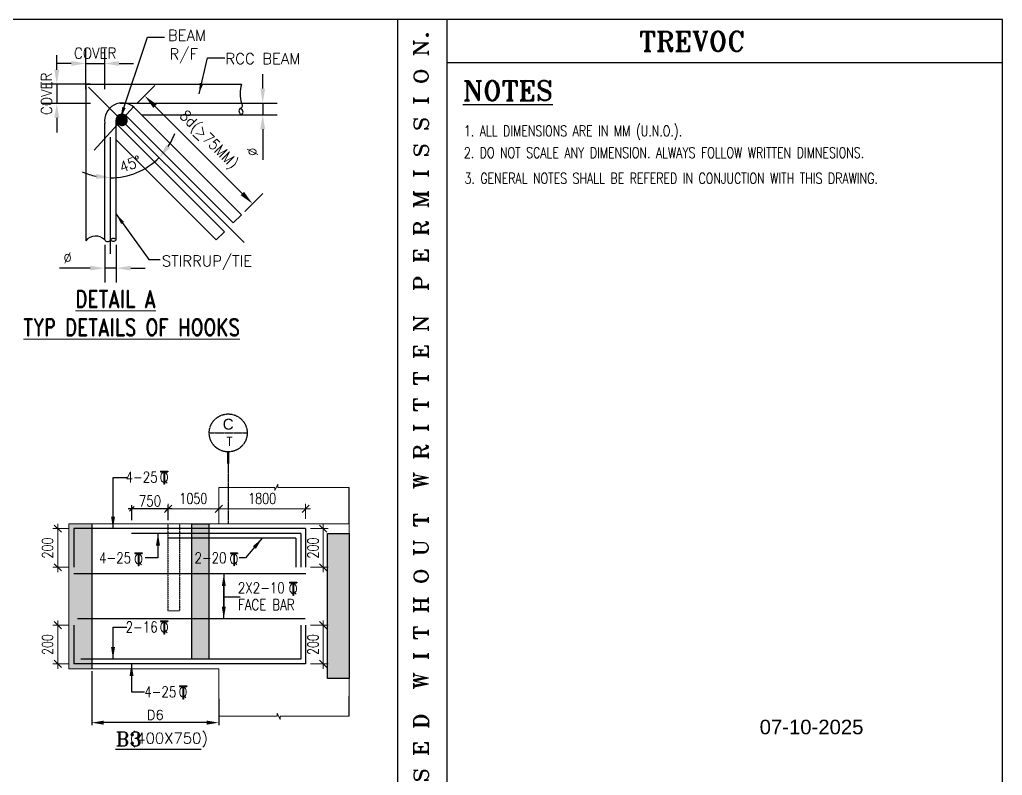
# Model space of a CAD drawing. Header units: millimetres. Extents: x 2061841 to 105821645, y -77612 to 48520811.
# Drawn here: x 2910842 to 2931199, y 43650 to 59297 of the extents above; entities that cross this region are included whole.
import ezdxf
from ezdxf.enums import TextEntityAlignment as Align

# ---------------------------------------------------------------- set-up
doc = ezdxf.new("R2010")
doc.units = ezdxf.units.MM
doc.header["$LTSCALE"] = 10
doc.header["$MEASUREMENT"] = 0
for name, pattern in [('$0$HIDDEN', [0.375, 0.25, -0.125]), ('AUDIT_I_161129175419-4', [0]), ('AUDIT_I_161129175419-5', [0]), ('BASEMENT COLUMN SETTING OUT-PART 2_R4$0$CENTER', [2, 1.25, -0.25, 0.25, -0.25]), ('CENTER', [2, 1.25, -0.25, 0.25, -0.25]), ('CENTER2', [1.125, 0.75, -0.125, 0.125, -0.125])]:
    doc.linetypes.add(name, pattern=pattern)
for name, color, linetype in [('A-ANNO-TEXT', 150, 'Continuous'), ('A-Grid-Tower', 8, 'CENTER'), ('BASEMENT COLUMN SETTING OUT-PART 2_R4$0$A-GRID-MAIN', 2, 'BASEMENT COLUMN SETTING OUT-PART 2_R4$0$CENTER'), ('BEAM', 4, 'Continuous'), ('BEAM HATCH', 252, 'Continuous'), ('BORDER', 5, 'Continuous'), ('DIM', 8, 'Continuous'), ('DIM1', 3, 'Continuous'), ('LEADER', 3, 'Continuous'), ('PF_CENTER', 5, 'CENTER2'), ('PF_PIERCAP', 3, 'Continuous'), ('REB', 4, 'Continuous'), ('REIN', 1, 'Continuous'), ('S-BEAM', 4, 'Continuous'), ('S-NITCH', 4, 'Continuous'), ('SHEET', 7, 'Continuous'), ('SHEET-TEXT', 7, 'Continuous'), ('VIN_BEAM', 4, 'Continuous')]:
    doc.layers.add(name, color=color, linetype=linetype)
for name, color, linetype, lineweight in [('GEN-LEDAR', 3, 'Continuous', 0), ('TEXT', 2, 'Continuous', 25), ('TEXT 3', 1, 'Continuous', 18), ('VIN_SLAB DIMENSION', 3, 'Continuous', 13)]:
    doc.layers.add(name, color=color, linetype=linetype, lineweight=lineweight)
doc.styles.add('200', font='romand.shx', dxfattribs={"width": 0.8, "height": 225})
doc.styles.add('ARIAL', font='arial.ttf')
doc.styles.add('BASEMENT COLUMN SETTING OUT-PART 2_R4$0$MAS-TXTL', font='arial.ttf', dxfattribs={"height": 200})
doc.styles.add('BASEMENT COLUMN SETTING OUT-PART 2_R4$0$MAS-TXTS', font='romans.shx', dxfattribs={"width": 0.8, "height": 180})
doc.styles.add('GRID', font='romand.shx')
doc.styles.add('PK', font='romand.shx', dxfattribs={"width": 0.7, "height": 225})
doc.styles.add('PRP 100', font='romand.shx', dxfattribs={"width": 0.75})
doc.styles.add('RD', font='romand.shx', dxfattribs={"width": 0.9, "height": 225})
doc.styles.add('ROMAND', font='romand', dxfattribs={"height": 200})
doc.styles.add('RT', font='romant.shx', dxfattribs={"height": 250})
doc.dimstyles.new('AR', dxfattribs={"dimtxt": 250, "dimasz": 300, "dimexe": 300, "dimexo": 100, "dimgap": 100, "dimtad": 1, "dimdec": 0, "dimdsep": 46, "dimtxsty": 'RD', "dimcen": 2.5, "dimdle": 100, "dimclrd": 3, "dimclre": 3, "dimclrt": 2, "dimadec": 0, "dimazin": 0, "dimtfac": 1, "dimtdec": 0, "dimtmove": 0, "dimatfit": 3, "dimfxl": 1, "dimtolj": 1, "dimtzin": 0, "dimarcsym": 0})
doc.dimstyles.new('dim', dxfattribs={"dimtxt": 225, "dimasz": 150, "dimexe": 100, "dimexo": 100, "dimgap": 100, "dimtad": 1, "dimdec": 0, "dimlfac": -1, "dimrnd": 5, "dimdsep": 46, "dimtxsty": 'PRP 100', "dimblk": 'OBLIQUE', "dimcen": 1.5, "dimdle": 100, "dimclrd": 3, "dimclre": 3, "dimclrt": 2, "dimadec": 0, "dimazin": 0, "dimtfac": 1, "dimtdec": 0, "dimtix": 1, "dimtmove": 0, "dimatfit": 3, "dimldrblk": 'OBLIQUE', "dimfxl": 200, "dimlwd": -1, "dimlwe": -1, "dimarcsym": 0})
doc.dimstyles.new('GR', dxfattribs={"dimtxt": 225, "dimasz": 100, "dimexe": 50, "dimexo": 50, "dimgap": 40, "dimtad": 1, "dimdec": 0, "dimzin": 0, "dimdsep": 46, "dimtxsty": 'RD', "dimblk1": 'OBLIQUE', "dimblk2": 'OBLIQUE', "dimsah": 1, "dimcen": 0, "dimdle": 100, "dimclrd": 3, "dimclre": 3, "dimclrt": 2, "dimadec": 0, "dimazin": 0, "dimtfac": 1, "dimtdec": 0, "dimtix": 1, "dimtmove": 0, "dimatfit": 3, "dimfxl": 1, "dimtolj": 1, "dimtzin": 0, "dimarcsym": 0})
doc.dimstyles.new('GR1', dxfattribs={"dimtxt": 225, "dimasz": 125, "dimexe": 125, "dimexo": 100, "dimgap": 50, "dimtad": 1, "dimdec": 0, "dimzin": 3, "dimdsep": 46, "dimtxsty": '200', "dimblk1": 'OBLIQUE', "dimblk2": 'OBLIQUE', "dimsah": 1, "dimcen": 0.0625, "dimdle": 125, "dimclrd": 3, "dimclre": 3, "dimclrt": 2, "dimadec": 0, "dimazin": 0, "dimtfac": 1, "dimtdec": 0, "dimtix": 1, "dimtmove": 0, "dimatfit": 3, "dimfxl": 1, "dimtolj": 1, "dimtzin": 0, "dimarcsym": 0})
doc.dimstyles.new('GR2', dxfattribs={"dimtxt": 225, "dimasz": 100, "dimexe": 75, "dimexo": 75, "dimgap": 50, "dimtad": 1, "dimdec": 0, "dimdsep": 46, "dimtxsty": '200', "dimblk1": 'OBLIQUE', "dimblk2": 'OBLIQUE', "dimsah": 1, "dimcen": 50, "dimdle": 75, "dimclrd": 3, "dimclre": 3, "dimclrt": 2, "dimadec": 0, "dimazin": 0, "dimtfac": 1, "dimtdec": 0, "dimtix": 1, "dimtmove": 0, "dimatfit": 3, "dimldrblk": 'OBLIQUE', "dimfxl": 1, "dimtolj": 1, "dimtzin": 0, "dimarcsym": 0})
doc.dimstyles.new('GRID', dxfattribs={"dimtxt": 300, "dimasz": 75, "dimexe": 50, "dimexo": 50, "dimgap": 60, "dimtad": 1, "dimdec": 0, "dimdsep": 46, "dimtxsty": 'GRID', "dimblk1": 'OBLIQUE', "dimblk2": 'OBLIQUE', "dimsah": 1, "dimcen": 2.5, "dimdle": 50, "dimclrd": 3, "dimclre": 3, "dimclrt": 2, "dimadec": 0, "dimazin": 0, "dimtfac": 1, "dimtdec": 0, "dimtmove": 0, "dimatfit": 3, "dimldrblk": 'OBLIQUE', "dimfxl": 1, "dimarcsym": 0})

# ---------------------------------------------------------------- blocks, each defined once
blk = doc.blocks.new('*D1751')
at = {"layer": 'Defpoints', "color": 0, "linetype": 'Continuous', "ltscale": 20, "transparency": 16777216}
for p in [(2912335, 45858, 0), (2914966, 45286, 20), (2912335, 44741)]:
    blk.add_point(p, dxfattribs=at)
at = {"layer": 'DIM1', "color": 3, "linetype": 'Continuous', "lineweight": -2, "ltscale": 20, "transparency": 16777216}
for p, q in [((2912335, 45808), (2912335, 44691)), ((2914966, 45236), (2914966, 44691)), ((2914716, 44741), (2912585, 44741))]:
    blk.add_line(p, q, dxfattribs=at)
at = {"layer": 'DIM1', "color": 3, "linetype": 'Continuous', "ltscale": 20, "transparency": 16777216}
for points in [[(2912585, 44783), (2912585, 44699), (2912335, 44741)], [(2914716, 44783), (2914716, 44699), (2914966, 44741)]]:
    blk.add_solid(points, dxfattribs=at)
at = {"layer": 'DIM1', "color": 2, "linetype": 'Continuous', "ltscale": 20, "transparency": 16777216, "insert": (2913651, 44901), "char_height": 200, "attachment_point": 5, "style": 'GRID'}
blk.add_mtext('D6', dxfattribs=at)
blk = doc.blocks.new('_Oblique')
at = {"color": 0, "linetype": 'ByBlock', "lineweight": -2}
blk.add_line((-0.5, -0.5), (0.5, 0.5), dxfattribs=at)
blk = doc.blocks.new('A$C33BE299A')
at = {"layer": 'SHEET', "color": 4, "style": 'ROMAND'}
for s, height, p in [('T', 170, (-16, 0)), ('Q', 125, (-14, 27))]:
    blk.add_text(s, height=height, dxfattribs=at).set_placement(p)
blk = doc.blocks.new('*D1575')
at = {"layer": 'Defpoints', "color": 0, "transparency": 16777216}
for p in [(2916765, 48758, 52), (2916765, 47958, 51), (2917131, 47958)]:
    blk.add_point(p, dxfattribs=at)
at = {"layer": 'VIN_SLAB DIMENSION', "color": 3, "transparency": 16777216}
for p, q in [((2917131, 48858), (2917131, 47858)), ((2916865, 48758), (2917231, 48758)), ((2916865, 47958), (2917231, 47958))]:
    blk.add_line(p, q, dxfattribs=at)
at = {"layer": 'VIN_SLAB DIMENSION', "color": 3, "transparency": 16777216, "xscale": 150, "yscale": 150, "zscale": 150}
for p, rotation in [((2917131, 48758), 90), ((2917131, 47958), 270)]:
    blk.add_blockref('_Oblique', p, dxfattribs=dict(at, rotation=rotation))
at = {"layer": 'VIN_SLAB DIMENSION', "color": 2, "transparency": 16777216, "insert": (2916918, 48358), "char_height": 225, "attachment_point": 5, "rotation": 90, "style": 'PRP 100'}
blk.add_mtext('200', dxfattribs=at)
blk = doc.blocks.new('OBLIQUE')
blk = doc.blocks.new('*D1576')
at = {"layer": 'Defpoints', "color": 0, "transparency": 16777216}
for p in [(2916765, 46758, 52), (2916765, 45958, 51), (2917131, 45958)]:
    blk.add_point(p, dxfattribs=at)
at = {"layer": 'VIN_SLAB DIMENSION', "color": 3, "transparency": 16777216}
for p, q in [((2917131, 46858), (2917131, 45858)), ((2916865, 46758), (2917231, 46758)), ((2916865, 45958), (2917231, 45958))]:
    blk.add_line(p, q, dxfattribs=at)
at = {"layer": 'VIN_SLAB DIMENSION', "color": 3, "transparency": 16777216, "xscale": 150, "yscale": 150, "zscale": 150}
for p, rotation in [((2917131, 46758), 90), ((2917131, 45958), 270)]:
    blk.add_blockref('_Oblique', p, dxfattribs=dict(at, rotation=rotation))
at = {"layer": 'VIN_SLAB DIMENSION', "color": 2, "transparency": 16777216, "insert": (2916918, 46358), "char_height": 225, "attachment_point": 5, "rotation": 90, "style": 'PRP 100'}
blk.add_mtext('200', dxfattribs=at)
blk = doc.blocks.new('*D1577')
at = {"layer": 'Defpoints', "color": 0, "transparency": 16777216}
for p in [(2913916, 49170), (2913916, 48858, 0), (2914966, 48858, 0)]:
    blk.add_point(p, dxfattribs=at)
at = {"layer": 'VIN_SLAB DIMENSION', "color": 3, "transparency": 16777216}
for p, q in [((2913916, 48958), (2913916, 49270)), ((2914966, 48958), (2914966, 49270)), ((2915066, 49170), (2913816, 49170))]:
    blk.add_line(p, q, dxfattribs=at)
at = {"layer": 'VIN_SLAB DIMENSION', "color": 3, "transparency": 16777216, "xscale": 150, "yscale": 150, "zscale": 150, "rotation": 180}
blk.add_blockref('_Oblique', (2913916, 49170), dxfattribs=at)
at = {"layer": 'VIN_SLAB DIMENSION', "color": 3, "transparency": 16777216, "xscale": 150, "yscale": 150, "zscale": 150}
blk.add_blockref('_Oblique', (2914966, 49170), dxfattribs=at)
at = {"layer": 'VIN_SLAB DIMENSION', "color": 2, "transparency": 16777216, "insert": (2914441, 49382), "char_height": 225, "attachment_point": 5, "style": 'PRP 100'}
blk.add_mtext('1050', dxfattribs=at)
blk = doc.blocks.new('*D1578')
at = {"layer": 'BEAM', "color": 3, "lineweight": -2, "transparency": 16777216}
for p, q in [((2913991, 49170), (2913091, 49170)), ((2913166, 48933), (2913166, 49245)), ((2913916, 48933), (2913916, 49245))]:
    blk.add_line(p, q, dxfattribs=at)
at = {"layer": 'Defpoints', "color": 0, "transparency": 16777216}
for p in [(2913166, 49170), (2913166, 48858, 0), (2913916, 48858, 0)]:
    blk.add_point(p, dxfattribs=at)
at = {"layer": 'BEAM', "color": 3, "lineweight": -2, "transparency": 16777216, "xscale": 100, "yscale": 100, "zscale": 100, "rotation": 180}
blk.add_blockref('_Oblique', (2913166, 49170), dxfattribs=at)
at = {"layer": 'BEAM', "color": 3, "lineweight": -2, "transparency": 16777216, "xscale": 100, "yscale": 100, "zscale": 100}
blk.add_blockref('_Oblique', (2913916, 49170), dxfattribs=at)
at = {"layer": 'BEAM', "color": 2, "transparency": 16777216, "insert": (2913541, 49332), "char_height": 225, "attachment_point": 5, "style": '200'}
blk.add_mtext('\\A1;750', dxfattribs=at)
blk = doc.blocks.new('*D1583')
at = {"layer": 'Defpoints', "color": 0, "transparency": 16777216}
for p in [(2914966, 49170), (2914966, 48858), (2916766, 48858)]:
    blk.add_point(p, dxfattribs=at)
at = {"layer": 'VIN_SLAB DIMENSION', "color": 3, "transparency": 16777216}
for p, q in [((2914966, 48958), (2914966, 49270)), ((2916766, 48958), (2916766, 49270)), ((2916866, 49170), (2914866, 49170))]:
    blk.add_line(p, q, dxfattribs=at)
at = {"layer": 'VIN_SLAB DIMENSION', "color": 3, "transparency": 16777216, "xscale": 150, "yscale": 150, "zscale": 150, "rotation": 180}
blk.add_blockref('_Oblique', (2914966, 49170), dxfattribs=at)
at = {"layer": 'VIN_SLAB DIMENSION', "color": 3, "transparency": 16777216, "xscale": 150, "yscale": 150, "zscale": 150}
blk.add_blockref('_Oblique', (2916766, 49170), dxfattribs=at)
at = {"layer": 'VIN_SLAB DIMENSION', "color": 2, "transparency": 16777216, "insert": (2915866, 49382), "char_height": 225, "attachment_point": 5, "style": 'PRP 100'}
blk.add_mtext('1800', dxfattribs=at)
blk = doc.blocks.new('*D1552')
at = {"layer": 'Defpoints', "color": 0, "linetype": 'AUDIT_I_161129175419-4', "ltscale": 0.25, "transparency": 16777216}
for p in [(2912603, 54737), (2912843, 54737), (2912843, 54152)]:
    blk.add_point(p, dxfattribs=at)
at = {"layer": 'DIM', "color": 3, "lineweight": -2, "ltscale": 0.25, "transparency": 16777216}
for p, q in [((2912603, 54637), (2912603, 53852)), ((2912843, 54637), (2912843, 53852)), ((2912303, 54152), (2911668, 54152)), ((2912843, 54152), (2912603, 54152)), ((2913143, 54152), (2913443, 54152))]:
    blk.add_line(p, q, dxfattribs=at)
at = {"layer": 'DIM', "color": 3, "linetype": 'AUDIT_I_161129175419-4', "ltscale": 0.25, "transparency": 16777216}
for points in [[(2912303, 54202), (2912303, 54102), (2912603, 54152)], [(2913143, 54202), (2913143, 54102), (2912843, 54152)]]:
    blk.add_solid(points, dxfattribs=at)
at = {"layer": 'DIM', "color": 2, "linetype": 'AUDIT_I_161129175419-4', "ltscale": 0.25, "transparency": 16777216, "insert": (2911835, 54365), "char_height": 225, "attachment_point": 5, "style": 'RD'}
blk.add_mtext('\\A1;%%C', dxfattribs=at)
blk = doc.blocks.new('*D1553')
at = {"layer": 'Defpoints', "color": 0, "linetype": 'AUDIT_I_161129175419-4', "ltscale": 0.25, "transparency": 16777216}
for p in [(2912356, 57816), (2912723, 56867), (2913436, 56215), (2915490, 54682), (2912723, 54451)]:
    blk.add_point(p, dxfattribs=at)
at = {"layer": 'DIM', "color": 3, "lineweight": -2, "ltscale": 0.25, "transparency": 16777216}
for start, end in [(327.0775, 339.155), (270, 315), (245.845, 257.9225)]:
    blk.add_arc((2912723, 57449), 1426, start, end, dxfattribs=at)
at = {"layer": 'DIM', "color": 3, "linetype": 'AUDIT_I_161129175419-4', "ltscale": 0.25, "transparency": 16777216}
for points in [[(2913959, 56643), (2913881, 56706), (2913731, 56441)], [(2912430, 56105), (2912419, 56005), (2912723, 56024)]]:
    blk.add_solid(points, dxfattribs=at)
at = {"layer": 'DIM', "color": 2, "linetype": 'AUDIT_I_161129175419-4', "ltscale": 0.25, "transparency": 16777216, "insert": (2913134, 56308), "char_height": 225, "attachment_point": 5, "rotation": 19.8002, "style": 'RD'}
blk.add_mtext('\\A1;45°', dxfattribs=at)
blk = doc.blocks.new('*D1554')
at = {"layer": 'Defpoints', "color": 0, "linetype": 'AUDIT_I_161129175419-4', "ltscale": 0.25, "transparency": 16777216}
for p in [(2913202, 57489), (2915665, 55487), (2915435, 55256)]:
    blk.add_point(p, dxfattribs=at)
at = {"layer": 'DIM', "color": 3, "lineweight": -2, "ltscale": 0.25, "transparency": 16777216}
for p, q in [((2913272, 57560), (2913644, 57932)), ((2913644, 57508), (2915453, 55699)), ((2915505, 55327), (2915877, 55699))]:
    blk.add_line(p, q, dxfattribs=at)
at = {"layer": 'DIM', "color": 3, "linetype": 'AUDIT_I_161129175419-4', "ltscale": 0.25, "transparency": 16777216}
for points in [[(2913680, 57543), (2913609, 57473), (2913432, 57720)], [(2915489, 55734), (2915418, 55664), (2915665, 55487)]]:
    blk.add_solid(points, dxfattribs=at)
at = {"layer": 'DIM', "color": 2, "linetype": 'AUDIT_I_161129175419-4', "ltscale": 0.25, "transparency": 16777216, "insert": (2914741, 56795), "char_height": 225, "attachment_point": 5, "rotation": 315, "style": 'RD'}
blk.add_mtext('\\A1;8d(>75MM)', dxfattribs=at)
blk = doc.blocks.new('*D1555')
at = {"layer": 'Defpoints', "color": 0, "linetype": 'AUDIT_I_161129175419-4', "ltscale": 0.25, "transparency": 16777216}
for p in [(2912603, 58390), (2912212, 57760), (2912603, 57760)]:
    blk.add_point(p, dxfattribs=at)
at = {"layer": 'DIM', "color": 3, "lineweight": -2, "ltscale": 0.25, "transparency": 16777216}
for p, q in [((2912212, 57860), (2912212, 58690)), ((2912603, 57860), (2912603, 58690)), ((2911912, 58390), (2911612, 58390)), ((2912212, 58390), (2912603, 58390)), ((2912903, 58390), (2913203, 58390))]:
    blk.add_line(p, q, dxfattribs=at)
at = {"layer": 'DIM', "color": 3, "linetype": 'AUDIT_I_161129175419-4', "ltscale": 0.25, "transparency": 16777216}
for points in [[(2911912, 58440), (2911912, 58340), (2912212, 58390)], [(2912903, 58440), (2912903, 58340), (2912603, 58390)]]:
    blk.add_solid(points, dxfattribs=at)
at = {"layer": 'DIM', "color": 2, "linetype": 'AUDIT_I_161129175419-4', "ltscale": 0.25, "transparency": 16777216, "insert": (2912407, 58603), "char_height": 225, "attachment_point": 5, "style": 'RD'}
blk.add_mtext('\\A1;COVER', dxfattribs=at)
blk = doc.blocks.new('*D1556')
at = {"layer": 'Defpoints', "color": 0, "linetype": 'AUDIT_I_161129175419-4', "ltscale": 0.25, "transparency": 16777216}
for p in [(2912412, 57960), (2911611, 57563), (2912412, 57563)]:
    blk.add_point(p, dxfattribs=at)
at = {"layer": 'DIM', "color": 3, "lineweight": -2, "ltscale": 0.25, "transparency": 16777216}
for p, q in [((2911611, 58260), (2911611, 58560)), ((2912312, 57960), (2911311, 57960)), ((2911611, 57960), (2911611, 57563)), ((2912312, 57563), (2911311, 57563)), ((2911611, 57263), (2911611, 56963))]:
    blk.add_line(p, q, dxfattribs=at)
at = {"layer": 'DIM', "color": 3, "linetype": 'AUDIT_I_161129175419-4', "ltscale": 0.25, "transparency": 16777216}
for points in [[(2911561, 58260), (2911661, 58260), (2911611, 57960)], [(2911561, 57263), (2911661, 57263), (2911611, 57563)]]:
    blk.add_solid(points, dxfattribs=at)
at = {"layer": 'DIM', "color": 2, "linetype": 'AUDIT_I_161129175419-4', "ltscale": 0.25, "transparency": 16777216, "insert": (2911399, 57762), "char_height": 225, "attachment_point": 5, "rotation": 90, "style": 'RD'}
blk.add_mtext('\\A1;COVER', dxfattribs=at)
blk = doc.blocks.new('*D1557')
at = {"layer": 'Defpoints', "color": 0, "linetype": 'AUDIT_I_161129175419-4', "ltscale": 0.25, "transparency": 16777216}
for p in [(2915212, 57569), (2915877, 57569), (2915212, 57329)]:
    blk.add_point(p, dxfattribs=at)
at = {"layer": 'DIM', "color": 3, "lineweight": -2, "ltscale": 0.25, "transparency": 16777216}
for p, q in [((2915877, 57869), (2915877, 58169)), ((2915312, 57569), (2916177, 57569)), ((2915877, 57569), (2915877, 57329)), ((2915312, 57329), (2916177, 57329)), ((2915877, 57029), (2915877, 56394))]:
    blk.add_line(p, q, dxfattribs=at)
at = {"layer": 'DIM', "color": 3, "linetype": 'AUDIT_I_161129175419-4', "ltscale": 0.25, "transparency": 16777216}
for points in [[(2915827, 57869), (2915927, 57869), (2915877, 57569)], [(2915827, 57029), (2915927, 57029), (2915877, 57329)]]:
    blk.add_solid(points, dxfattribs=at)
at = {"layer": 'DIM', "color": 2, "linetype": 'AUDIT_I_161129175419-4', "ltscale": 0.25, "transparency": 16777216, "insert": (2915664, 56562), "char_height": 225, "attachment_point": 5, "rotation": 90, "style": 'RD'}
blk.add_mtext('\\A1;%%C', dxfattribs=at)
blk = doc.blocks.new('BASEMENT COLUMN SETTING OUT-PART 2_R4$0$GRID TARGET1')
blk.add_wipeout([(393, -655), (392, -641), (392, -628), (390, -614), (389, -600), (387, -587), (384, -573), (381, -560), (377, -547), (373, -534), (369, -521), (364, -508), (359, -495), (353, -483), (347, -471), (340, -459), (333, -447), (325, -435), (318, -424), (309, -413), (301, -403), (292, -392), (282, -382), (273, -373), (263, -363), (252, -354), (242, -346), (231, -337), (220, -330), (208, -322), (196, -315), (184, -308), (172, -302), (160, -296), (147, -291), (134, -286), (121, -282), (108, -278), (95, -274), (82, -271), (68, -268), (55, -266), (41, -265), (27, -263), (14, -263), (0, -262), (-14, -263), (-27, -263), (-41, -265), (-55, -266), (-68, -268), (-82, -271), (-95, -274), (-108, -278), (-121, -282), (-134, -286), (-147, -291), (-160, -296), (-172, -302), (-184, -308), (-196, -315), (-208, -322), (-220, -330), (-231, -337), (-242, -346), (-252, -354), (-263, -363), (-273, -373), (-282, -382), (-292, -392), (-301, -403), (-309, -413), (-318, -424), (-325, -435), (-333, -447), (-340, -459), (-347, -471), (-353, -483), (-359, -495), (-364, -508), (-369, -521), (-373, -534), (-377, -547), (-381, -560), (-384, -573), (-387, -587), (-389, -600), (-390, -614), (-392, -628), (-392, -641), (-393, -655), (-392, -669), (-392, -682), (-390, -696), (-389, -710), (-387, -723), (-384, -737), (-381, -750), (-377, -763), (-373, -776), (-369, -789), (-364, -802), (-359, -815), (-353, -827), (-347, -839), (-340, -851), (-333, -863), (-325, -875), (-318, -886), (-309, -897), (-301, -907), (-292, -918), (-282, -928), (-273, -937), (-263, -947), (-252, -956), (-242, -964), (-231, -973), (-220, -981), (-208, -988), (-196, -995), (-184, -1002), (-172, -1008), (-160, -1014), (-147, -1019), (-134, -1024), (-121, -1028), (-108, -1032), (-95, -1036), (-82, -1039), (-68, -1042), (-55, -1044), (-41, -1046), (-27, -1047), (-14, -1047), (0, -1048), (14, -1047), (27, -1047), (41, -1046), (55, -1044), (68, -1042), (82, -1039), (95, -1036), (108, -1032), (121, -1028), (134, -1024), (147, -1019), (160, -1014), (172, -1008), (184, -1002), (196, -995), (208, -988), (220, -981), (231, -973), (242, -964), (252, -956), (263, -947), (273, -937), (282, -928), (292, -918), (301, -907), (309, -897), (318, -886), (325, -875), (333, -863), (340, -851), (347, -839), (353, -827), (359, -815), (364, -802), (369, -789), (373, -776), (377, -763), (381, -750), (384, -737), (387, -723), (389, -710), (390, -696), (392, -682), (392, -669)])
blk.add_line((-393, -655), (393, -655))
at = {"const_width": 48.8}
blk.add_lwpolyline([(0, -1048), (0, -1292)], dxfattribs=at)
blk.add_circle((0, -655), 393)
for tag, height, style, p in [('AS', 225, 'BASEMENT COLUMN SETTING OUT-PART 2_R4$0$MAS-TXTL', (0, -586)), ('REF', 180, 'BASEMENT COLUMN SETTING OUT-PART 2_R4$0$MAS-TXTS', (29, -925))]:
    blk.add_attdef(tag, text='', height=height, dxfattribs=dict(style=style)).set_placement(p, align=Align.CENTER)
blk = doc.blocks.new('*D1313')
at = {"layer": 'Defpoints', "color": 0, "transparency": 16777216}
for p in [(2911961, 48758, 52), (2911631, 47958), (2911961, 47958, 51)]:
    blk.add_point(p, dxfattribs=at)
at = {"layer": 'VIN_SLAB DIMENSION', "color": 3, "transparency": 16777216}
for p, q in [((2911631, 48858), (2911631, 47858)), ((2911861, 48758), (2911531, 48758)), ((2911861, 47958), (2911531, 47958))]:
    blk.add_line(p, q, dxfattribs=at)
at = {"layer": 'VIN_SLAB DIMENSION', "color": 3, "transparency": 16777216, "xscale": 150, "yscale": 150, "zscale": 150}
for p, rotation in [((2911631, 48758), 90), ((2911631, 47958), 270)]:
    blk.add_blockref('_Oblique', p, dxfattribs=dict(at, rotation=rotation))
at = {"layer": 'VIN_SLAB DIMENSION', "color": 2, "transparency": 16777216, "insert": (2911419, 48358), "char_height": 225, "attachment_point": 5, "rotation": 90, "style": 'PRP 100'}
blk.add_mtext('200', dxfattribs=at)
blk = doc.blocks.new('*D1314')
at = {"layer": 'Defpoints', "color": 0, "transparency": 16777216}
for p in [(2911961, 46758, 52), (2911631, 45958), (2911961, 45958, 51)]:
    blk.add_point(p, dxfattribs=at)
at = {"layer": 'VIN_SLAB DIMENSION', "color": 3, "transparency": 16777216}
for p, q in [((2911631, 46858), (2911631, 45858)), ((2911861, 46758), (2911531, 46758)), ((2911861, 45958), (2911531, 45958))]:
    blk.add_line(p, q, dxfattribs=at)
at = {"layer": 'VIN_SLAB DIMENSION', "color": 3, "transparency": 16777216, "xscale": 150, "yscale": 150, "zscale": 150}
for p, rotation in [((2911631, 46758), 90), ((2911631, 45958), 270)]:
    blk.add_blockref('_Oblique', p, dxfattribs=dict(at, rotation=rotation))
at = {"layer": 'VIN_SLAB DIMENSION', "color": 2, "transparency": 16777216, "insert": (2911419, 46358), "char_height": 225, "attachment_point": 5, "rotation": 90, "style": 'PRP 100'}
blk.add_mtext('200', dxfattribs=at)

msp = doc.modelspace()

# ---------------------------------------------------------------- hatches: boundary and pattern name
at = {"layer": 'BEAM HATCH'}
for points in [[(2911861.1, 48858.3), (2912335, 48858.3), (2912335, 45858.3), (2911861.1, 45858.3)], [(2914410.8, 48858.3), (2914761, 48858.3), (2914761, 46058.3), (2914410.8, 46058.3)], [(2917218.6, 48658.3), (2917666.1, 48658.3), (2917666.1, 45658.3), (2917218.6, 45658.3)]]:
    msp.add_hatch(color=252, dxfattribs=at).paths.add_polyline_path(points)

# ---------------------------------------------------------------- linework, layer by layer
at = {"layer": 'A-Grid-Tower', "color": 6}
msp.add_line((2915161.8, 50103.3, 0), (2915161.8, 48858.3, 0), dxfattribs=at)
at = {"layer": 'BEAM', "lineweight": 13}
for p, q in [((2916124.8, 49549.5, 0), (2916187.9, 49681.1, 0)), ((2916187.9, 49681.1, 0), (2916187.9, 49610.5, 0)), ((2914966.1, 49610.5, 0), (2914966.1, 48858.3, 0)), ((2914966.1, 49610.5, 0), (2916124.8, 49610.5, 0)), ((2916124.8, 49610.5, 0), (2916124.8, 49549.5, 0)), ((2916187.9, 49610.5, 0), (2917666.1, 49610.5, 18.7)), ((2911861.1, 48858.3, 0), (2911861.1, 45858.3, 0)), ((2917666.1, 48858.3, 0), (2911861.1, 48858.3, 0)), ((2917666.1, 45052.8, 0), (2917666.1, 48858.3, 0)), ((2914151, 47058.3, 0), (2913911.1, 47058.3, 0)), ((2914966.1, 45858.3, 0), (2911861.1, 45858.3, 0)), ((2914966.1, 44875.8, 0), (2914966.1, 45858.3, 0)), ((2914966.1, 44875.8, 0), (2916174.8, 44875.8, 0)), ((2916174.8, 44875.8, 0), (2916174.8, 44936.7, 0)), ((2916174.8, 44936.7, 0), (2916237.9, 44805.2, 0)), ((2916237.9, 44875.8, 0), (2917666.1, 44875.8, 18.7)), ((2916237.9, 44805.2, 0), (2916237.9, 44875.8, 0))]:
    msp.add_line(p, q, dxfattribs=at)
at = {"layer": 'BORDER'}
for p, q in [((2918677.5, -702.5), (2918677.5, 59297.5)), ((2919698.6, -702.5), (2919698.6, 59297.5)), ((2931198.6, 58403.8), (2919698.6, 58403.8))]:
    msp.add_line(p, q, dxfattribs=at)
msp.add_lwpolyline([(2841198.6, -702.5), (2931198.6, -702.5), (2931198.6, 59297.5), (2841198.6, 59297.5)], close=True, dxfattribs=at)
at = {"layer": 'LEADER', "color": 3}
msp.add_line((2915070.7, 47346.7, 0), (2915410.3, 47346.7, 0), dxfattribs=at)
at = {"layer": 'PF_CENTER', "color": 6, "linetype": 'CENTER', "ltscale": 800}
for p, q in [((2912270.4, 57901.9), (2915490.3, 54682)), ((2912387.4, 56593), (2913201.6, 57489.3)), ((2912723, 54451.5), (2912723, 56866.6))]:
    msp.add_line(p, q, dxfattribs=at)
at = {"layer": 'PF_PIERCAP', "linetype": 'AUDIT_I_161129175419-5', "ltscale": 800}
for q in [(2912211.7, 54717), (2915435.6, 57960.4)]:
    msp.add_line((2912211.7, 57960.4), q, dxfattribs=at)
at = {"layer": 'PF_PIERCAP', "linetype": 'AUDIT_I_161129175419-5'}
for centre, radius, start, end in [((2916219.8, 57764.7), 808.2, 165.99228, 194.00772), ((2912415.8, 54558.1), 258.7, 43.66302, 142.10885)]:
    msp.add_arc(centre, radius, start, end, dxfattribs=at)
at = {"layer": 'REB', "color": 1, "linetype": 'AUDIT_I_161129175419-5', "ltscale": 800}
for p, q in [((2912915.4, 57569.1), (2915435.6, 57569.1)), ((2913214.8, 57477.9), (2915435.6, 55257.1)), ((2913047.2, 57306.1), (2915265.9, 55087.4)), ((2913363.6, 57329.1), (2915435.6, 57329.1)), ((2912603, 54736.7), (2912603, 57151.8)), ((2912843, 54736.7), (2912843, 57161.7)), ((2912869.5, 57121.7), (2915084.9, 54906.4)), ((2912843, 56808.9), (2914915.2, 54736.7)), ((2915265.9, 55087.4), (2915435.6, 55257.1)), ((2914915.2, 54736.7), (2915084.9, 54906.4))]:
    msp.add_line(p, q, dxfattribs=at)
at = {"layer": 'REB', "color": 1, "linetype": 'AUDIT_I_161129175419-5', "const_width": 120}
msp.add_lwpolyline([(2912901, 57211.3, 1), (2913021, 57211.3, 1)], format="xyb", close=True, dxfattribs=at)
at = {"layer": 'REB', "color": 1, "linetype": 'AUDIT_I_161129175419-5'}
for centre, radius, start, end in [((2912967.9, 57204.2), 368.6, 47.94009, 188.16703), ((2915469, 57406.1), 83.9, 137.64628, 246.5215), ((2915399, 57388.7), 69.9, 301.54277, 86.29518), ((2915395.6, 57522.7), 61.2, 280.75927, 49.20636), ((2912961, 57211.4), 128.1, 42.30937, 224.44593), ((2912783.7, 54699.4), 70, 32.22187, 150.18899), ((2912663.7, 54772.1), 70.3, 210.22512, 327.36402), ((2912781.8, 54793), 83.2, 225.02008, 317.39078)]:
    msp.add_arc(centre, radius, start, end, dxfattribs=at)
at = {"layer": 'REIN'}
for p, q in [((2916765.2, 48758.3, 51.6), (2911961, 48758.3, 0)), ((2911961, 48758.3, 0), (2911961, 47958.3, 0)), ((2916665.2, 48658.3, 0), (2913161.2, 48658.3, 0)), ((2916665.2, 48758.3, 51.6), (2916665.2, 48758.3, 51.6)), ((2916665.2, 48658.3, 51.5), (2916665.2, 47958.3, 51.2)), ((2916765.2, 48758.3, 51.6), (2916765.2, 47958.3, 51.2)), ((2916565.2, 48558.3, 0), (2913917, 48558.3, 0)), ((2916565.2, 48558.3, 51.5), (2916565.2, 47958.3, 51.2)), ((2916769.3, 47825, 0), (2911961, 47825, 0)), ((2916754.4, 46891.6, 0), (2912041.7, 46891.6, 0)), ((2911961, 46758.3, 0), (2911961, 45958.3, 0)), ((2916665.2, 46758.3, 0.4), (2916665.2, 46058.3, 0)), ((2916765.2, 46758.3, 0.4), (2916765.2, 45958.3, 0)), ((2916665.2, 46058.3, 0), (2912109.7, 46058.3, 0)), ((2916765.2, 46058.3, 0), (2916765.2, 46058.3, 0)), ((2916765.2, 45958.3, 0), (2911961, 45958.3, 0)), ((2916665.2, 45958.3, 0), (2916665.2, 45958.3, 0))]:
    msp.add_line(p, q, dxfattribs=at)
at = {"layer": 'S-BEAM', "linetype": '$0$HIDDEN'}
for p, q in [((2913911.1, 48858.3, 0), (2913911.1, 47058.3, 0)), ((2914151, 48858.3, 0), (2914151, 47058.3, 0))]:
    msp.add_line(p, q, dxfattribs=at)
at = {"layer": 'S-NITCH'}
for p, q in [((2917666.1, 48858.3, 0), (2917665.8, 49610.5, 18.7)), ((2917666.1, 44875.8, 18.7), (2917666.1, 45290.9, 18.7))]:
    msp.add_line(p, q, dxfattribs=at)
at = {"layer": 'VIN_BEAM'}
msp.add_line((2912335, 48858.3, 0), (2912335, 45858.3, 0), dxfattribs=at)
at = {"layer": 'VIN_BEAM', "elevation": 0}
for points in [[(2914410.8, 48858.3), (2914761, 48858.3), (2914761, 46058.3), (2914410.8, 46058.3)], [(2917218.6, 48658.3), (2917666.1, 48658.3), (2917666.1, 45658.3), (2917218.6, 45658.3)]]:
    msp.add_lwpolyline(points, close=True, dxfattribs=at)

# ---------------------------------------------------------------- block references
at = {"layer": 'TEXT', "color": 2, "xscale": 1.600000001490116, "yscale": 1.600000001490116, "zscale": 1.600000001490116}
for p in [(2913762.5, 49677.1, 243658), (2916435.6, 47374.9, 243658), (2913762.5, 46574.1, 243658), (2914154.1, 45230.2, 243658)]:
    msp.add_blockref('A$C33BE299A', p, dxfattribs=at)
at = {"layer": 'TEXT', "color": 1, "xscale": 1.600000001490116, "yscale": 1.600000001490116, "zscale": 1.600000001490116}
for p in [(2913231.5, 47985.3, 243606.7), (2915208.5, 47985.3, 243606.7)]:
    msp.add_blockref('A$C33BE299A', p, dxfattribs=at)

# ---------------------------------------------------------------- texts
at = {"layer": 'A-ANNO-TEXT', "linetype": 'Continuous', "style": 'ARIAL'}
msp.add_text('07-10-2025', height=300.87, dxfattribs=at).set_placement((2926171.3, 44500.7, 1))
at = {"layer": 'SHEET-TEXT', "color": 1, "style": 'RT'}
for s, p in [('TREVOC', (2923671.7, 58648)), ('%%UNOTES', (2920023.3, 57625.1))]:
    msp.add_text(s, height=406.3, dxfattribs=at).set_placement(p)
at = {"layer": 'SHEET-TEXT', "color": 1, "style": 'RT', "width": 0.948496}
msp.add_text('T H I S   D R A W I N G   I S   P R O P E R T Y   O F   V I N T E C H   C O N S U L T A N T S  A N D  S H A L L  N O T  B E  R E P R O D U C E D  O R  U S E D  W I T H O U T  W R I T T E N  P E R M I S S I O N.', height=300, rotation=90, dxfattribs=at).set_placement((2919307.8, -312.6), (2919307.8, 59063.2), align=Align.FIT)
at = {"layer": 'TEXT', "color": 2, "linetype": 'AUDIT_I_161129175419-5', "style": 'RD'}
for s, p in [('BEAM', (2913913.5, 58859.3)), ('R/F', (2913946.7, 58472.8)), ('RCC BEAM', (2915105, 58377.7)), ('STIRRUP/TIE', (2913788.3, 54189.2))]:
    msp.add_text(s, height=225, dxfattribs=at).set_placement(p)
at = {"layer": 'TEXT', "style": 'RD', "width": 0.75}
for s, p in [('1. ALL DIMENSIONS ARE IN MM (U.N.O.).', (2920044.3, 56883.5)), ('2. DO NOT SCALE ANY DIMENSION. ALWAYS FOLLOW WRITTEN DIMNESIONS.', (2920044.3, 56430.3)), ('3. GENERAL NOTES SHALL BE REFERED IN CONJUCTION WITH THIS DRAWING.', (2920057.8, 55902.2))]:
    msp.add_text(s, height=221.785, dxfattribs=at).set_placement(p)
at = {"layer": 'TEXT', "color": 2, "linetype": 'AUDIT_I_161129175419-5', "style": 'RD'}
msp.add_text('-', height=225, rotation=315, dxfattribs=at).set_placement((2914332, 56866.9))
at = {"layer": 'TEXT', "color": 2, "style": 'PK', "width": 0.8}
for s, p in [('4-25', (2913036.6, 49712.1, -0.2)), ('4-25', (2912486.6, 48040.7, -51.5)), ('2-20', (2914463.7, 48040.7, -51.5)), ('2X2-10', (2915361.6, 47419.3, 0)), ('FACE BAR', (2915365.1, 47070.3, 0)), ('2-16', (2913036.6, 46609.2, -0.2)), ('4-25', (2913423.2, 45267, -0.2))]:
    msp.add_text(s, height=225, dxfattribs=at).set_placement(p)
at = {"layer": 'TEXT', "color": 1, "style": 'RT'}
msp.add_text('%%UB3      ', height=300, dxfattribs=at).set_placement((2913717.5, 44400.9, 0), align=Align.MIDDLE_CENTER)
at = {"layer": 'TEXT', "color": 2, "style": 'RD'}
msp.add_text('(400X750)', height=225, dxfattribs=at).set_placement((2913122.1, 44306.8, 0))
at = {"layer": 'TEXT 3', "linetype": 'AUDIT_I_161129175419-5', "ltscale": 30, "style": 'RD', "width": 0.8}
for s, p in [('%%UDETAIL A', (2911995.8, 53339.7)), ('%%UTYP DETAILS OF HOOKS', (2910918.3, 52752.4))]:
    msp.add_text(s, height=350, dxfattribs=at).set_placement(p)

# ---------------------------------------------------------------- dimensions: what is measured, and where the dimension line sits
at = {"layer": 'BEAM'}
dim = msp.add_linear_dim(base=(2913166.1, 49170), p1=(2913916.1, 48858.3, 0), p2=(2913166.1, 48858.3, 0), dimstyle='GR2', override={"dimldrblk": 'OBLIQUE'}, dxfattribs=at)
dim.commit()
dim.dimension.update_dxf_attribs({"geometry": '*D1578', "text_midpoint": (2913541.1, 49332.5)})
at = {"layer": 'DIM', "linetype": 'AUDIT_I_161129175419-4', "ltscale": 0.25}
for base, p1, p2, text, picture, middle in [((2912603, 58390.3), (2912211.7, 57760.4), (2912603, 57760.4), 'COVER', '*D1555', (2912407.3, 58390.3)), ((2912843, 54152.3), (2912603, 54736.7), (2912843, 54736.7), '%%C', '*D1552', (2911835.5, 54152.3))]:
    dim = msp.add_linear_dim(base=base, p1=p1, p2=p2, text=text, dimstyle='AR', override={"dimfxl": 1.25, "dimarcsym": 1}, dxfattribs=at)
    dim.commit()
    dim.dimension.update_dxf_attribs({"geometry": picture, "text_midpoint": middle, "dimtype": 160})
for base, p1, p2, text, picture, middle in [((2911611.4, 57563.2), (2912411.7, 57960.4), (2912411.7, 57563.2), 'COVER', '*D1556', (2911611.4, 57761.8)), ((2915876.9, 57569.1), (2915212.1, 57329.1), (2915212.1, 57569.1), '%%C', '*D1557', (2915876.9, 56561.6))]:
    dim = msp.add_linear_dim(base=base, p1=p1, p2=p2, angle=90, text=text, dimstyle='AR', override={"dimfxl": 1.25, "dimarcsym": 1}, dxfattribs=at)
    dim.commit()
    dim.dimension.update_dxf_attribs({"geometry": picture, "text_midpoint": middle, "dimtype": 160})
dim = msp.add_angular_dim_2l(base=(2913435.9, 56214.5), line1=((2912723, 54451.5), (2912723, 56866.6)), line2=((2912356.2, 57816.1), (2915490.3, 54682)), dimstyle='AR', override={"dimfxl": 1.25, "dimarcsym": 1}, dxfattribs=at)
dim.commit()
dim.dimension.update_dxf_attribs({"geometry": '*D1553', "text_midpoint": (2913206, 56107.8), "dimtype": 162})
dim = msp.add_aligned_dim(p1=(2913201.6, 57489.3), p2=(2915434.7, 55256.2), distance=326.2, text='8d(>75MM)', dimstyle='AR', override={"dimfxl": 1.25, "dimarcsym": 1}, dxfattribs=at)
dim.commit()
dim.dimension.update_dxf_attribs({"geometry": '*D1554', "text_midpoint": (2914740.7, 56795.4)})
at = {"layer": 'DIM1', "linetype": 'Continuous', "ltscale": 20}
dim = msp.add_linear_dim(base=(2912335, 44741, 0), p1=(2914966.1, 45286.5, 20.5), p2=(2912335, 45858.3, 0), angle=180, text='D6', dimstyle='GRID', override={"dimtxt": 200, "dimasz": 250, "dimtxsty": 'GRID', "dimsah": 0, "dimtmove": 1}, dxfattribs=at)
dim.commit()
dim.dimension.update_dxf_attribs({"geometry": '*D1751', "text_midpoint": (2913650.5, 44901, 0)})
at = {"layer": 'VIN_SLAB DIMENSION'}
dim = msp.add_linear_dim(base=(2913916.1, 49170), p1=(2914966.1, 48858.3, 0), p2=(2913916.1, 48858.3, 0), dimstyle='dim', dxfattribs=at)
dim.commit()
dim.dimension.update_dxf_attribs({"geometry": '*D1577', "text_midpoint": (2914441.1, 49382.5)})
dim = msp.add_linear_dim(base=(2914966.1, 49170, 0), p1=(2916766.1, 48858.3, 0), p2=(2914966.1, 48858.3, 0), angle=180, dimstyle='dim', dxfattribs=at)
dim.commit()
dim.dimension.update_dxf_attribs({"geometry": '*D1583', "text_midpoint": (2915866.1, 49382.5, 0)})
for base, p1, p2, picture, middle in [((2911631.2, 47958.3, 0), (2911961, 48758.3, 51.6), (2911961, 47958.3, 51.2), '*D1313', (2911418.7, 48358.3, 0)), ((2917130.9, 47958.3, 0), (2916765.2, 48758.3, 51.6), (2916765.2, 47958.3, 51.2), '*D1575', (2916918.4, 48358.3, 0)), ((2911631.2, 45958.3, 0), (2911961, 46758.3, 51.6), (2911961, 45958.3, 51.2), '*D1314', (2911418.7, 46358.3, 0)), ((2917130.9, 45958.3, -51.2), (2916765.2, 46758.3, 0.4), (2916765.2, 45958.3, 0), '*D1576', (2916918.4, 46358.3, -51.2))]:
    dim = msp.add_linear_dim(base=base, p1=p1, p2=p2, angle=90, text='200', dimstyle='dim', dxfattribs=at)
    dim.commit()
    dim.dimension.update_dxf_attribs({"geometry": picture, "text_midpoint": middle})

# ---------------------------------------------------------------- leaders
at = {"layer": 'GEN-LEDAR', "linetype": 'AUDIT_I_161129175419-5'}
for points in [[(2912933.2, 57264.4), (2913487.7, 58938.3), (2913843.3, 58938.3)], [(2914557.1, 57760.4), (2914736, 58509.8), (2915091.6, 58509.8)], [(2912843, 55272), (2913519.3, 54328), (2913750.9, 54328)]]:
    msp.add_leader(points, dimstyle='GR1', override={"dimasz": 225}, dxfattribs=at)
at = {"layer": 'LEADER', "color": 3}
for points in [[(2912775.8, 48758, 0), (2912775.8, 49819.1, 0), (2913063.1, 49819.1, 0)], [(2913707, 48658.3, 0), (2913707, 48155.5, 0), (2913443.1, 48155.5, 0)], [(2915866.2, 48558.3, 0), (2915523, 48155.5, 0), (2915391, 48155.5, 0)], [(2915070.7, 47817.6, 0), (2915070.7, 47017.6, 0)], [(2915070.7, 46891.7, 0), (2915070.7, 47691.7, 0)], [(2912775.8, 46058.3, 0), (2912775.8, 46716.1, 0), (2913063.1, 46716.1, 0)], [(2913159.4, 45958.3, 0), (2913159.4, 45381.1, 0), (2913424.6, 45381.1, 0)]]:
    msp.add_leader(points, dimstyle='GR', override={"dimasz": 250}, dxfattribs=at)

# ---------------------------------------------------------------- next in the draw order: block references
at = {"layer": 'BASEMENT COLUMN SETTING OUT-PART 2_R4$0$A-GRID-MAIN', "color": 240, "true_color": 0xed1f24}
msp.add_blockref('BASEMENT COLUMN SETTING OUT-PART 2_R4$0$GRID TARGET1', (2915161.8, 51395.1, 0), dxfattribs=at).add_auto_attribs({'REF': 'T', 'AS': 'C'})

doc.saveas('drawing.dxf')
